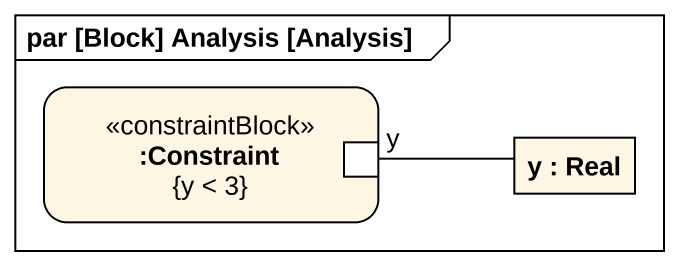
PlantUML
@startuml
mainframe par [Block] Analysis [Analysis]
rectangle ":Constraint\n{y < 3}" as Constraint <<constraintBlock>> {
  port y
}
rectangle "y : Real" as y_2
y -right- y_2
@enduml
